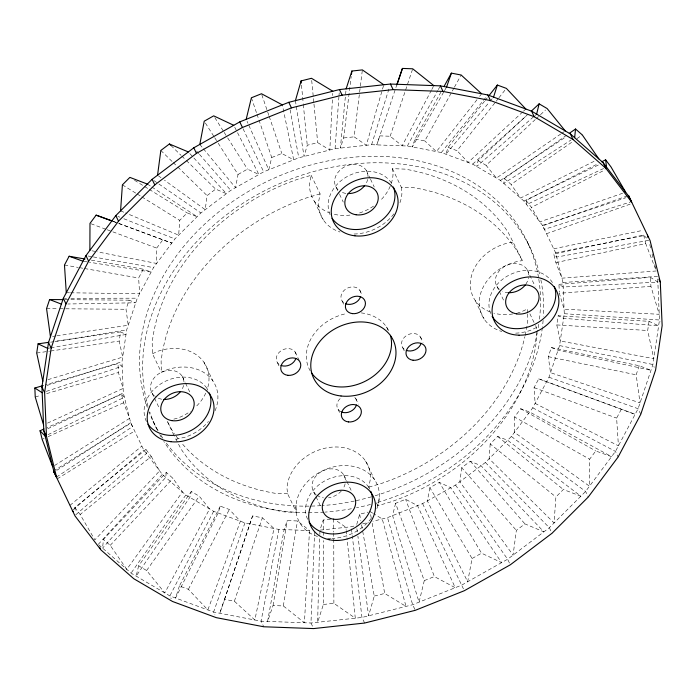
<?xml version="1.0" encoding="UTF-8"?>
<svg xmlns="http://www.w3.org/2000/svg" width="697" height="697" viewBox="0 0 697 697"><rect width="100%" height="100%" fill="white"/><g stroke="black" fill="none" stroke-linecap="round" stroke-linejoin="round"><path stroke-width="0.52" stroke-dasharray="3.48 2.61" d="M112.931 221.21L171.81 243.079L162.837 239.846L156.686 248.088L156.616 263.449L97.284 251.835M514.534 416.989L514.464 432.349L589.505 486.21L589.627 459.21L595.769 450.976L611.548 456.657L529.659 411.979L520.676 408.747L514.534 416.989L589.627 459.21M319.74 538.816L317.64 622.273L323.391 604.465L323.269 540.584M319.853 534.486L319.932 531.227M314.626 531.802L310.967 623.005L313.641 628.581M332.382 99.793L329.82 149.994L317.684 142.624L307.255 145.246L304.031 156.476L296.234 106.014M332.6 95.515L332.713 93.381M309.494 530.53L304.432 622.761L283.322 605.937L273.05 605.562L267.587 621.428L284.106 529.607L287.208 520.589L297.48 520.964L309.494 530.53L278.922 529.424L244.926 522.889L213.613 511.31L185.829 495.001L162.331 474.396L143.774 450.062L130.653 422.661L123.325 392.942L121.992 361.726L126.688 329.847L137.3 298.185L153.514 267.604L174.912 238.932L200.893 212.951L230.751 190.377L263.675 171.828L298.769 157.792L335.074 148.67L371.597 144.706L407.344 146.004L441.34 152.538L472.662 164.117L500.446 180.436L523.935 201.041L542.501 225.375L555.622 252.767L562.949 282.485L564.282 313.711L559.578 345.581L548.975 377.243L532.752 407.832L511.363 436.496L485.382 462.477L455.524 485.051L422.591 503.609L387.497 517.636L372.956 521.286M151.876 187.04L197.129 216.715L187.179 212.907L179.713 220.374L178.676 235.168L125.582 212.942M490.183 443.919L489.146 458.713L554.063 522.968L555.892 496.978L563.359 489.512L580.845 496.194L507.599 440.26L497.649 436.461L490.183 443.919L555.892 496.978M335.074 148.67L338.899 97.101M338.977 96.02L339.221 92.797M345.921 91.002L340.371 148.095L343.638 137.962L351.21 76.435M562.949 282.485L657.619 276.404L659.475 320.001L652.915 364.505L638.103 408.712L615.46 451.412L585.593 491.446L549.314 527.716L507.625 559.238L461.649 585.14L412.65 604.726L361.961 617.464L310.967 623.005L261.053 621.184L213.587 612.071L169.859 595.9L131.071 573.126L102.564 548.121L103.461 539.434L166.252 472.435L173.004 478.36L182.422 492.012L126.776 569.353L110.213 545.359L103.461 539.434M166.252 472.435L165.738 477.375L102.564 548.121M566.644 135.183L504.358 178.476L503.844 183.416L571.009 140.027M383.472 85.809L366.308 145.281L354.128 136.821L360.244 87.169M360.375 86.088L362.37 69.9M189.802 153.54L226.429 193.653L215.661 189.122L207.079 195.613L205.214 209.684L164.492 180.218M461.71 467.713L459.846 481.784L513.079 555.108L516.346 530.382L524.928 523.891L543.86 531.846L481.052 465.744L470.283 461.222L461.71 467.713L516.346 530.382M47.988 379.647L122.672 357.108L119.213 341.068L120.564 331.903L55.211 341.382M649.038 321.334L647.687 330.491L653.769 358.676L560.257 340.964L556.798 324.924L558.149 315.767L649.038 321.334L658.621 325.83L563.603 318.32L558.149 315.767M273.05 605.562L287.208 520.589M283.322 605.937L297.48 520.964M215.051 410.777A43.231 34.702 -25.6 0 0 207.723 375.274A43.231 34.702 -25.6 0 0 166.653 369.907L161.382 372.39L152.469 353.797L152.19 342.593A195.395 156.869 -25.6 0 1 298.29 179.068L311.176 175.304L309.555 184.017A43.231 34.702 -25.6 0 0 329.254 212.768M311.176 175.304L320.089 193.905L318.459 202.618A43.231 34.702 -25.6 0 0 340.04 232.031M369.793 489.085L368.852 487.125L370.482 478.395A43.231 34.702 -25.6 0 0 330.09 447.326A43.231 34.702 -25.6 0 0 286.99 488.449L287.608 493.772L296.521 512.373L283.984 511.877A195.395 156.869 -25.6 0 1 180.871 448.72L174.494 436.374M535.523 325.543L536.463 327.503L536.716 338.69A195.395 156.869 -25.6 0 1 390.634 501.953L377.765 505.726L379.395 496.987M218.213 143.233L238.025 174.468L235.525 187.693L203.245 148.574M429.875 487.7L427.366 500.916L467.67 581.751L472.078 558.515L429.875 487.7L439.337 482.368L450.75 487.734L501.605 562.627L481.54 553.183L439.337 482.368M278.922 529.424L261.053 621.184L263.727 626.769M257.001 114.264L271.725 157.531L268.763 169.789L248.393 124.284M395.548 503.339L392.585 515.606L419.063 602.164L424.281 580.61L395.548 503.339L405.637 499.305L417.512 505.639L455.237 587.702L434.362 576.576L405.637 499.305M138.642 565.825L136.15 576.105L189.854 497.362L191.274 491.516L199.255 496.203L209.588 508.949L164.788 592.92L146.631 570.512L138.642 565.825L191.274 491.516M528.038 114.169L478.107 160.632L476.687 166.478L534.207 116.242M356.751 524.414L359.678 514.212L368.025 512.112M362.71 531.219L374.263 596.066L368.6 615.799L357.901 536.193M371.597 144.706L389.492 87.125M179.399 585.985L175.583 598.017L218.144 512.992L220.313 506.144L229.313 509.472L240.395 521.217L207.863 609.953L188.399 589.313L179.399 585.985L220.313 506.144M484.528 101.265L448.049 147.363L445.88 154.211L489.407 102.058M330.578 519.213L323.234 520.014L319.967 530.147L351.192 526.758L356.455 525.433M396.985 84.276L376.781 144.898L379.882 135.871L390.154 136.246L402.169 145.821L431.312 90.392M390.154 136.246L412.711 68.794M56.84 335.806L128.231 325.264L126.018 309.268L129.067 300.172L135.758 302.768L67.844 303.997M224.608 599.35L252.584 515.919L262.36 517.801L273.999 528.474L254.841 619.99L234.375 601.223L224.608 599.35L219.799 613.264L252.584 515.919M234.375 601.223L262.36 517.801M639.201 365.725L636.161 374.82L640.046 402.927L550.508 372.66L548.295 356.664L551.344 347.568L639.201 365.725L650.972 370.299L558.044 350.173L551.344 347.568M440.992 91.96L415.003 139.034L412.275 146.954L443.893 91.725M244.926 522.889L213.587 612.071L214.929 614.859M188.399 589.313L229.313 509.472M213.613 511.31L169.859 595.9L171.201 598.688M431.818 89.443L433.83 85.618M70.589 292.792L139.644 293.751L138.625 277.99L143.286 269.199L151.171 272.03L89.382 262.229M621.288 409.331L616.627 418.122L618.422 445.827L535.104 403.397L534.076 387.637L538.737 378.846L635.141 414.306L538.737 378.846M525.895 284.21L527.864 280.577A17.294 13.879 -25.6 0 0 528.648 277.72M407.344 146.004L437.786 90.558M438.3 89.617L440.365 85.853M415.003 139.034L424.778 140.916L451.795 91.96M452.318 91.019L453.878 88.188M454.4 87.247L461.153 75.015M444.433 90.793L446.577 87.047M185.829 495.001L131.071 573.126L131.96 574.981M146.631 570.512L199.255 496.203M476.966 99.732L436.418 151.589L424.778 140.916M479.623 96.325L480.947 94.626M485.208 100.412L487.229 97.859M448.049 147.363L457.049 150.691L495.558 102.032M496.229 101.178L498.259 98.626M498.93 97.772L506.362 88.38M441.34 152.538L487.142 95.82M490.096 101.231L492.169 98.739M98.268 544.348L162.331 474.396M110.213 545.359L173.004 478.36M478.107 160.632L486.088 165.32L535.226 119.596M536.019 118.856L545.533 110.004M522.672 111.947L468.123 162.436L457.049 150.691M523.456 111.215L525.834 109.02M472.662 164.117L525.904 116.216M535.017 115.536L536.638 114.125M75.746 514.822L146.457 453.581L145.934 449.434L74.814 507.529L75.476 512.739M73.185 509.673L143.774 450.062M69.953 505.369L141.874 446.089M151.266 456.422L159.648 470.867L94.879 539.905L80.146 514.517L151.266 456.422L145.934 449.434M504.358 178.476L511.11 184.4L573.396 141.108M576.959 138.633L582.291 134.922M560.797 133.998L496.421 178.066L486.088 165.32M561.695 133.388L564.378 131.55M500.446 180.436L565.868 136.9M56.431 477.131L132.552 426.625L130.87 423.123L53.477 470.972M56.762 470.353L130.653 422.661M54.523 465.544L129.59 418.357L123.587 402.77L121.478 394.232L46.987 427.653M57.25 478.848L134.643 430.999M238.025 174.468L247.487 169.136L258.909 174.511L234.244 126.262M472.078 558.515L481.54 553.183M603.619 168.508L526.627 204.561L526.096 200.414L597.852 163.795M526.096 200.414L531.428 207.401L605.127 169.798M594.018 161.338L520.537 198.053L511.11 184.4M48.041 434.649L124.38 397.246L121.478 394.232M523.935 201.041L599.237 164.579M152.469 353.797L157.74 351.305A43.231 34.702 -25.6 0 1 207.209 389.362M47.727 428.768L123.325 392.942M536.463 327.503L530.513 330.308A43.231 34.702 -25.6 0 1 513.14 333.183M47.483 423.123L123.134 388.421L118.394 372.52L118.011 363.546L45.244 384.953M42.142 439.31L44.129 438.413M48.102 436.636L123.587 402.77M271.725 157.531L281.815 153.497L293.69 159.831L282.355 104.881M424.281 580.61L434.362 576.576M627.492 195.874L542.719 225.837L544.401 229.339L630.428 201.999M546.492 233.713L631.264 203.751M622.604 193.278L539.809 221.846L531.428 207.401M542.501 225.375L625.976 197.687M46.29 391.392L122.184 366.247L118.011 363.546M47.074 385.415L121.992 361.726M35.233 396.985L40.426 395.452M46.664 393.622L118.394 372.52M368.852 487.125L381.721 483.352A195.395 156.869 -25.6 0 0 524.902 336.66M320.089 193.905L307.203 197.66A195.395 156.869 -25.6 0 0 161.103 361.194L161.382 372.39M362.64 523.883L368.835 522.323M374.263 596.066L384.692 593.443L406.011 606.399L382.244 518.951L373.575 513.689M173.814 419.124L176.733 418.444A43.231 34.702 -25.6 0 0 190.342 411.369M175.897 439.31L185.646 437.045A43.231 34.702 -25.6 0 0 208.447 421.458M656.278 270.976L561.887 278.181L555.884 262.595L553.775 254.056L643.619 235.055L646.537 238.078M555.884 262.595L645.727 243.593L655.886 269.966M553.723 248.803L642.869 230.35M555.622 252.767L645.256 235.333M648.724 240.352L556.685 257.071L553.775 254.056M47.649 348.361L49.766 347.986M50.82 347.794L126.009 334.464L120.564 331.903M50.646 342.183L53.861 341.669M54.932 341.495L126.688 329.847M52.571 336.433L55.769 335.963M36.714 353.03L49.574 351.166M50.646 351.009L119.213 341.068M343.638 137.962L354.128 136.821M323.391 604.465L333.88 603.323L355.287 618.187L347.019 538.145M558.968 284.315L650.528 277.38L657.863 282.111L563.141 287.007L558.968 284.315L559.308 292.287M650.911 286.345L559.351 293.28L564.091 309.18L659.231 314.295L650.911 286.345L650.528 277.38M64.403 298.325L66.572 298.325M70.928 298.316L137.3 298.185M64.838 299.658L129.067 300.172M46.56 308.64L58.531 308.736M59.62 308.745L126.018 309.268M66.276 292.74L69.517 292.784M391.278 183.477A43.231 34.702 -25.6 0 0 393.047 173.962L392.428 168.639L405.009 169.136A195.395 156.869 -25.6 0 1 508.331 232.676L522.375 260.643A43.231 34.702 -25.6 0 0 480.599 293.672A43.231 34.702 -25.6 0 0 501.805 331.484M392.428 168.639L401.333 187.232L413.913 187.737A195.395 156.869 -25.6 0 1 517.235 251.277L522.375 260.643M287.608 493.772L275.071 493.284A195.395 156.869 -25.6 0 1 181.577 443.004M556.798 324.924L647.687 330.491M564.282 313.711L659.475 320.001L660.364 321.857M84.058 261.384L88.319 262.063M91.377 260.129L143.286 269.199M64.472 265.026L78.247 267.439M79.301 267.622L83.544 268.362M84.598 268.545L138.625 277.99M88.066 255.999L92.292 256.749M93.346 256.932L153.514 267.604M91.987 250.798L96.23 251.626M559.578 345.581L652.915 364.505L654.248 367.293M548.295 356.664L636.161 374.82M161.695 399.25L157.801 398.135A17.294 13.879 -25.6 0 1 155.292 396.689M548.975 377.243L638.103 408.712L640.778 414.297M534.076 387.637L616.627 418.122M113.315 221.515L162.837 239.846M91.002 223.763L106.162 229.374M107.172 229.749L156.686 248.088M117.828 216.384L119.832 217.176M123.839 218.753L174.912 238.932M120.572 210.843L124.58 212.524M532.752 407.832L615.46 451.412L618.134 456.997M520.676 408.747L595.769 450.976M316.952 495.227L319.47 496.752A17.294 13.879 -25.6 0 0 323.382 497.824M372.712 513.166L370.107 511.589L371.248 517.967M134.486 180.253L143.73 185.977M144.662 186.552L148.356 188.843M149.28 189.418L187.179 212.907M122.402 184.853L136.272 193.444M137.196 194.019L140.89 196.31M141.813 196.885L179.713 220.374M147.355 184.069L150.97 186.447M153.88 180.549L200.893 212.951M337.209 521.286L345.904 527.333L346.13 529.493M158.428 175.827L161.024 177.709M511.363 436.496L585.593 491.446L588.268 497.022M497.649 436.461L563.359 489.512M98.983 544.984L101.135 546.866M170.948 145.49L180.967 155.265M181.743 156.023L185.594 159.779M186.369 160.537L215.661 189.122M160.833 150.465L172.394 161.756M173.161 162.506L177.012 166.269M177.787 167.019L207.079 195.613M485.382 462.477L549.314 527.716L551.989 533.292M470.283 461.222L524.928 523.891M196.641 151.083L198.767 153.54M199.481 154.359L230.751 190.377M199.812 144.418L202.557 147.747M74.814 507.529L80.146 514.517M455.524 485.051L507.625 559.238L509.847 563.882M214.85 117.688L223.589 131.472M224.173 132.386L227.091 136.978M227.675 137.901L247.487 169.136M205.388 123.02L214.127 136.795M214.711 137.718L217.63 142.31M527.054 241.345L530.173 247.853M527.167 269.695L535.087 286.223M529.894 313.798L535.052 324.567M497.039 286.589L498.904 290.475M499.366 291.451L504.489 302.141M475.276 300.546L484.18 319.148M366.326 170.477L370.055 178.249M370.516 179.225L374.245 187.005M420.387 336.886L423.062 342.462M336.276 187.502L339.073 193.339M339.535 194.306L343.264 202.086M402.709 347.637L404.94 352.29M386.495 326.945L388.281 330.666M359.8 290.274L362.031 294.927M314.469 201.398L323.373 219.991M342.122 301.026L344.353 305.678M243.053 128.753L263.675 171.828M422.591 503.609L463.435 588.86M355.731 398.571L358.406 404.155M365.568 461.022L374.481 479.614M338.054 409.331L339.831 413.051M376.363 502.79L377.765 505.726M295.145 351.968L299.152 360.332M414.881 609.378L412.65 604.726L387.497 517.636M343.708 474.831L346.505 480.66M346.975 481.636L351.628 491.359M277.467 362.719L279.689 367.371M313.755 492.012L315.619 495.898M316.089 496.874L320.742 506.588M364.636 623.04L361.961 617.464L352.351 536.472M204.073 362.475L212.977 381.067M206.948 388.342L207.845 390.198M182.3 376.432L185.097 382.261M185.568 383.237L190.69 393.927M174.023 435.398L166.992 420.718L171.959 430.127A195.395 156.869 -25.6 0 0 174.363 433.665M152.173 393.326L154.037 397.212M154.499 398.187L159.622 408.878M152.983 421.066L156.102 427.575M247.069 121.313L247.958 123.291M261.828 94.783L268.842 115.38M269.19 116.416L281.815 153.497M251.399 97.78L256.653 113.236M649.77 244.577L650.815 248.794M652.113 254.083L653.411 259.362M654.718 264.642L656.016 269.922M643.619 235.055L645.727 243.593M290.118 109.777L298.769 157.792M372.189 523.281L384.692 593.443M359.678 514.212L360.811 520.589M361.569 524.841L362.518 530.156M295.406 100.647L296.068 104.942M356.89 528.666L357.326 531.889M351.454 528.918L352.22 535.392M401.333 187.232L401.96 192.555A43.231 34.702 -25.6 0 1 399.111 204.892M295.894 507.041L296.521 512.373M346.243 530.574L346.914 537.065M311.707 80.434L313.868 102.956M313.972 104.027L317.684 142.624M301.479 85.2L303.23 103.435M303.334 104.506L307.255 145.246M527.646 312.97L527.551 308.902L521.6 311.716A43.231 34.702 -25.6 0 1 517.697 312.909M527.673 313.99L527.812 320.097A195.395 156.869 -25.6 0 1 525.146 335.623M333.724 518.873L333.75 531.863M333.75 532.944L333.88 603.323M323.234 520.014L323.251 530.835M323.251 531.924L323.26 536.254M317.475 536.463A43.231 34.702 -25.6 0 1 300.224 491.62A43.231 34.702 -25.6 0 1 354.538 466.659A43.231 34.702 -25.6 0 1 376.546 509.315M371.292 518.315A43.231 34.702 -25.6 0 1 331.938 538.441M330.848 538.467A43.231 34.702 -25.6 0 1 327.625 538.372M154.551 396.114A17.294 13.879 -25.6 0 1 161.53 372.224A17.294 13.879 -25.6 0 1 183.947 382.566M183.59 385.415A17.294 13.879 -25.6 0 1 181.612 390.067M310.261 370.917A44.094 35.399 -25.6 0 1 346.261 313.633M361.281 312.909A44.094 35.399 -25.6 0 1 389.013 331.441M499.418 289.377A17.294 13.879 -25.6 0 1 505.883 265.731A17.294 13.879 -25.6 0 1 528.788 274.888M508.662 292.714A17.294 13.879 -25.6 0 1 502.668 291.398M316.185 494.765A17.294 13.879 -25.6 0 1 323.347 470.623A17.294 13.879 -25.6 0 1 345.407 481.871M345.128 483.779A17.294 13.879 -25.6 0 1 343.212 488.449M341.312 491.019A17.294 13.879 -25.6 0 1 328.531 497.815M368.007 176.594A17.294 13.879 -25.6 0 0 363.921 167.707L360.654 165.703A17.294 13.879 -25.6 0 0 340.354 169.763L337.461 172.995A17.294 13.879 -25.6 0 0 338.681 190.281M367.667 179.443A17.294 13.879 -25.6 0 1 365.141 184.984M345.843 193.383A17.294 13.879 -25.6 0 1 341.939 192.285M147.999 406.255A207.497 166.583 -25.6 0 1 301.174 175.356A207.497 166.583 -25.6 0 1 540.027 275.934M540.872 279.845A207.497 166.583 -25.6 0 1 543.399 316.264M543.12 320.402A207.497 166.583 -25.6 0 1 542.475 326.632M542.344 327.668A207.497 166.583 -25.6 0 1 377.486 502.476M370.508 504.445A207.497 166.583 -25.6 0 1 356.455 507.764M351.41 508.74A207.497 166.583 -25.6 0 1 325.194 512.086M324.105 512.164A207.497 166.583 -25.6 0 1 163.812 441.436M161.225 437.202A207.497 166.583 -25.6 0 1 159.752 434.614M157.417 430.241A207.497 166.583 -25.6 0 1 149.768 411.953M307.595 519.317A34.58 27.767 -25.6 0 1 325.787 480.364A34.58 27.767 -25.6 0 1 368.896 487.569M146.44 421.502A34.58 27.767 -25.6 0 1 164.536 381.695A34.58 27.767 -25.6 0 1 208.046 390.102M330.056 214.667A34.58 27.767 -25.6 0 1 349.763 175.235A34.58 27.767 -25.6 0 1 392.594 185.141M490.732 313.511A34.58 27.767 -25.6 0 1 509.795 274.766A34.58 27.767 -25.6 0 1 552.564 282.773M205.728 393.117A43.231 34.702 -25.6 0 1 195.796 406.848M512.722 313.964A43.231 34.702 -25.6 0 1 493.877 313.171M490.061 311.925A43.231 34.702 -25.6 0 1 472.13 273.66A43.231 34.702 -25.6 0 1 513.462 242.042M178.179 438.831A195.395 156.869 -25.6 0 1 174.982 434.536M147.294 407.327A207.497 166.583 -25.6 0 1 298.638 168.657A207.497 166.583 -25.6 0 1 538.65 278.277M538.807 279.27A207.497 166.583 -25.6 0 1 539.356 320.123M538.79 324.279A207.497 166.583 -25.6 0 1 537.526 331.563M537.317 332.608A207.497 166.583 -25.6 0 1 374.367 495.968M371.388 496.83A207.497 166.583 -25.6 0 1 355.348 500.829M354.337 501.047A207.497 166.583 -25.6 0 1 322.075 505.578M320.986 505.656A207.497 166.583 -25.6 0 1 310.13 506.118M309.05 506.135A207.497 166.583 -25.6 0 1 165.755 442.316M162.88 438.256A207.497 166.583 -25.6 0 1 160.693 434.928M158.106 430.694A207.497 166.583 -25.6 0 1 149.019 411.979M390.207 186.291A43.231 34.702 -25.6 0 1 379.865 200.963M373.566 206.077A43.231 34.702 -25.6 0 1 357.883 213.482M349.946 215.094A43.231 34.702 -25.6 0 1 331.127 213.439M393.857 213.883A43.231 34.702 -25.6 0 1 352.333 234.026M343.647 302.629A10.377 8.329 -25.6 0 1 347.428 288.105A10.377 8.329 -25.6 0 1 360.985 294.448M404.234 349.241A10.377 8.329 -25.6 0 1 408.015 334.717A10.377 8.329 -25.6 0 1 421.572 341.051M354.773 397.456A10.377 8.329 -25.6 0 1 356.916 402.744M340.877 411.744A10.377 8.329 -25.6 0 1 342.166 397.055M278.992 364.322A10.377 8.329 -25.6 0 1 282.773 349.798A10.377 8.329 -25.6 0 1 296.321 356.132"/><path stroke-width="1.05" d="M89.869 250.389L89.991 223.388L96.134 215.146L111.921 220.836M120.572 210.843L122.402 184.853L129.869 177.386L147.355 184.069M574.642 137.684L575.548 129.006L582.291 134.922L598.854 158.925M351.48 74.274L351.88 71.042L362.37 69.9L383.777 84.764M157.557 175.2L160.833 150.465L169.406 143.983L188.338 151.937M48.781 342.314L38.074 343.865L36.714 353.03L42.805 381.215M54.026 472.122L43.798 430.633L41.942 387.044L48.502 342.532L63.314 298.325L85.958 255.625L115.824 215.591L152.103 179.321L193.792 147.808L239.768 121.897L288.767 102.311L339.456 89.573L390.451 84.041L440.365 85.853L487.83 94.966L531.558 111.137L570.346 133.92L603.149 162.689L629.069 196.667M56.701 477.698L46.472 436.209L44.617 392.62L51.177 348.117L65.988 303.909L88.632 261.201L118.499 221.176L154.778 184.905L196.467 153.384L242.443 127.481L291.442 107.887L342.131 95.158L393.125 89.617L443.039 91.438L490.505 100.551L534.224 116.721L573.021 139.496L605.824 168.265L631.735 202.243M199.812 144.418L204.221 121.182L213.683 115.85L233.748 125.294M246.18 119.335L251.399 97.78L261.48 93.746L282.355 104.881M536.638 114.125L539.129 103.844L547.119 108.532L565.267 130.94M295.406 100.647L301.069 80.913L311.498 78.291L332.817 91.246M493.554 97.083L497.362 85.051L506.362 88.38L525.834 109.02M346.13 88.85L351.88 71.042M396.976 84.773L402.439 68.419L412.711 68.794L433.83 85.618M62.669 299.64L49.6 299.544L46.56 308.64L50.445 336.747M396.985 84.276L402.439 68.419M446.577 87.047L451.386 73.133L461.153 75.015L481.618 93.781M85.025 259.023L69.134 256.243L64.472 265.026L66.276 292.74M444.111 86.315L451.386 73.133M488.58 96.151L497.362 85.051M531.21 111.224L539.129 103.844M569.318 133.336L575.548 129.006M601.729 161.817L605.615 159.84L610.947 166.836L625.671 192.215M52.693 466.694L42.142 439.31L40.034 430.772L44.007 428.986M43.554 424.926L35.233 396.985L34.85 388.011L43.17 385.563M69.134 256.243L82.995 261.218M96.134 215.146L112.304 221.141M49.6 299.544L61.371 304.11M38.074 343.865L47.649 348.361M34.85 388.011L42.186 392.751M169.406 143.983L170.948 145.49M40.034 430.772L45.139 436.069M72.349 510.378L73.481 511.859M631.465 201.668L628.511 195.517L650.057 240.5L660.294 281.989L662.15 325.577L655.589 370.09L640.778 414.297L618.134 456.997L588.268 497.022L551.989 533.292L510.3 564.814L464.324 590.716L415.325 610.311L364.636 623.04L313.641 628.581L263.727 626.769L216.262 617.647L172.534 601.485L133.746 578.702L100.943 549.933L75.023 515.954L53.477 470.972L56.431 477.131M603.149 162.689L605.824 168.265M658.953 279.201L660.294 281.989M570.346 133.92L573.021 139.496M531.558 111.137L534.224 116.721M487.83 94.966L490.505 100.551M440.365 85.853L443.039 91.438M390.451 84.041L393.125 89.617M339.456 89.573L342.131 95.158M288.767 102.311L291.442 107.887M239.768 121.897L242.443 127.481M193.792 147.808L196.467 153.384M152.103 179.321L154.778 184.905M115.824 215.591L118.499 221.176M85.958 255.625L88.632 261.201M63.314 298.325L65.988 303.909M48.502 342.532L51.177 348.117M41.942 387.044L44.617 392.62M43.798 430.633L46.472 436.209M99.601 547.145L100.499 549.001M647.391 234.915L648.062 237.633M605.615 159.84L606.547 167.141M301.069 80.913L301.27 83.056M390.416 335.318A44.094 35.399 -25.6 0 1 363.947 381.86A44.094 35.399 -25.6 0 1 311.359 372.651M525.25 285.064A17.294 13.879 -25.6 0 1 508.662 292.714M180.384 391.792A17.294 13.879 -25.6 0 1 163.795 399.451M364.505 185.838A17.294 13.879 -25.6 0 1 347.951 193.566M370.778 491.254A34.58 27.767 -25.6 0 1 351.593 529.546A34.58 27.767 -25.6 0 1 309.067 522.044M209.37 392.934A34.58 27.767 -25.6 0 1 190.42 430.833A34.58 27.767 -25.6 0 1 148.017 424.185M393.43 187.049A34.58 27.767 -25.6 0 1 374.481 224.948A34.58 27.767 -25.6 0 1 332.077 218.3M554.35 286.511A34.58 27.767 -25.6 0 1 534.329 324.575A34.58 27.767 -25.6 0 1 492.134 316.281M360.558 296.73A10.377 8.329 -25.6 0 1 345.668 303.761M421.145 343.333A10.377 8.329 -25.6 0 1 406.255 350.364M356.489 405.027A10.377 8.329 -25.6 0 1 341.6 412.058M295.903 358.424A10.377 8.329 -25.6 0 1 281.013 365.446M171.941 420.639A17.294 13.879 -25.6 0 0 193.905 401.176A17.294 13.879 -25.6 0 0 166.609 396.968A17.294 13.879 -25.6 0 0 171.941 420.639M341.025 395.992A44.094 35.399 -25.6 0 0 394.868 344.614A44.094 35.399 -25.6 0 0 324.253 336.686A44.094 35.399 -25.6 0 0 341.025 395.992M516.808 313.903A17.294 13.879 -25.6 0 0 538.772 294.448A17.294 13.879 -25.6 0 0 511.476 290.24A17.294 13.879 -25.6 0 0 516.808 313.903M333.628 519.213A17.294 13.879 -25.6 0 0 355.365 499.557A17.294 13.879 -25.6 0 0 327.947 495.654A17.294 13.879 -25.6 0 0 333.628 519.213M356.089 214.763A17.294 13.879 -25.6 0 0 377.948 195.212A17.294 13.879 -25.6 0 0 350.6 191.144A17.294 13.879 -25.6 0 0 356.089 214.763M354.973 235.821A34.58 27.767 -25.6 0 0 397.203 195.526A34.58 27.767 -25.6 0 0 341.818 189.305A34.58 27.767 -25.6 0 0 354.973 235.821M519.012 335.187A34.58 27.767 -25.6 0 0 557.095 292.06A34.58 27.767 -25.6 0 0 500.307 290.867A34.58 27.767 -25.6 0 0 519.012 335.187M329.141 539.722A34.58 27.767 -25.6 0 0 375.256 502.807A34.58 27.767 -25.6 0 0 321.909 491.42A34.58 27.767 -25.6 0 0 329.141 539.722M170.913 441.706A34.58 27.767 -25.6 0 0 213.143 401.411A34.58 27.767 -25.6 0 0 157.757 395.19A34.58 27.767 -25.6 0 0 170.913 441.706M352.508 313.633A10.377 8.329 -25.6 0 0 365.176 301.54A10.377 8.329 -25.6 0 0 348.561 299.675A10.377 8.329 -25.6 0 0 352.508 313.633M287.852 375.326A10.377 8.329 -25.6 0 0 300.52 363.233A10.377 8.329 -25.6 0 0 283.906 361.368A10.377 8.329 -25.6 0 0 287.852 375.326M348.439 421.929A10.377 8.329 -25.6 0 0 361.107 409.845A10.377 8.329 -25.6 0 0 344.492 407.98A10.377 8.329 -25.6 0 0 348.439 421.929M413.094 360.236A10.377 8.329 -25.6 0 0 425.762 348.151A10.377 8.329 -25.6 0 0 409.148 346.287A10.377 8.329 -25.6 0 0 413.094 360.236"/></g></svg>
